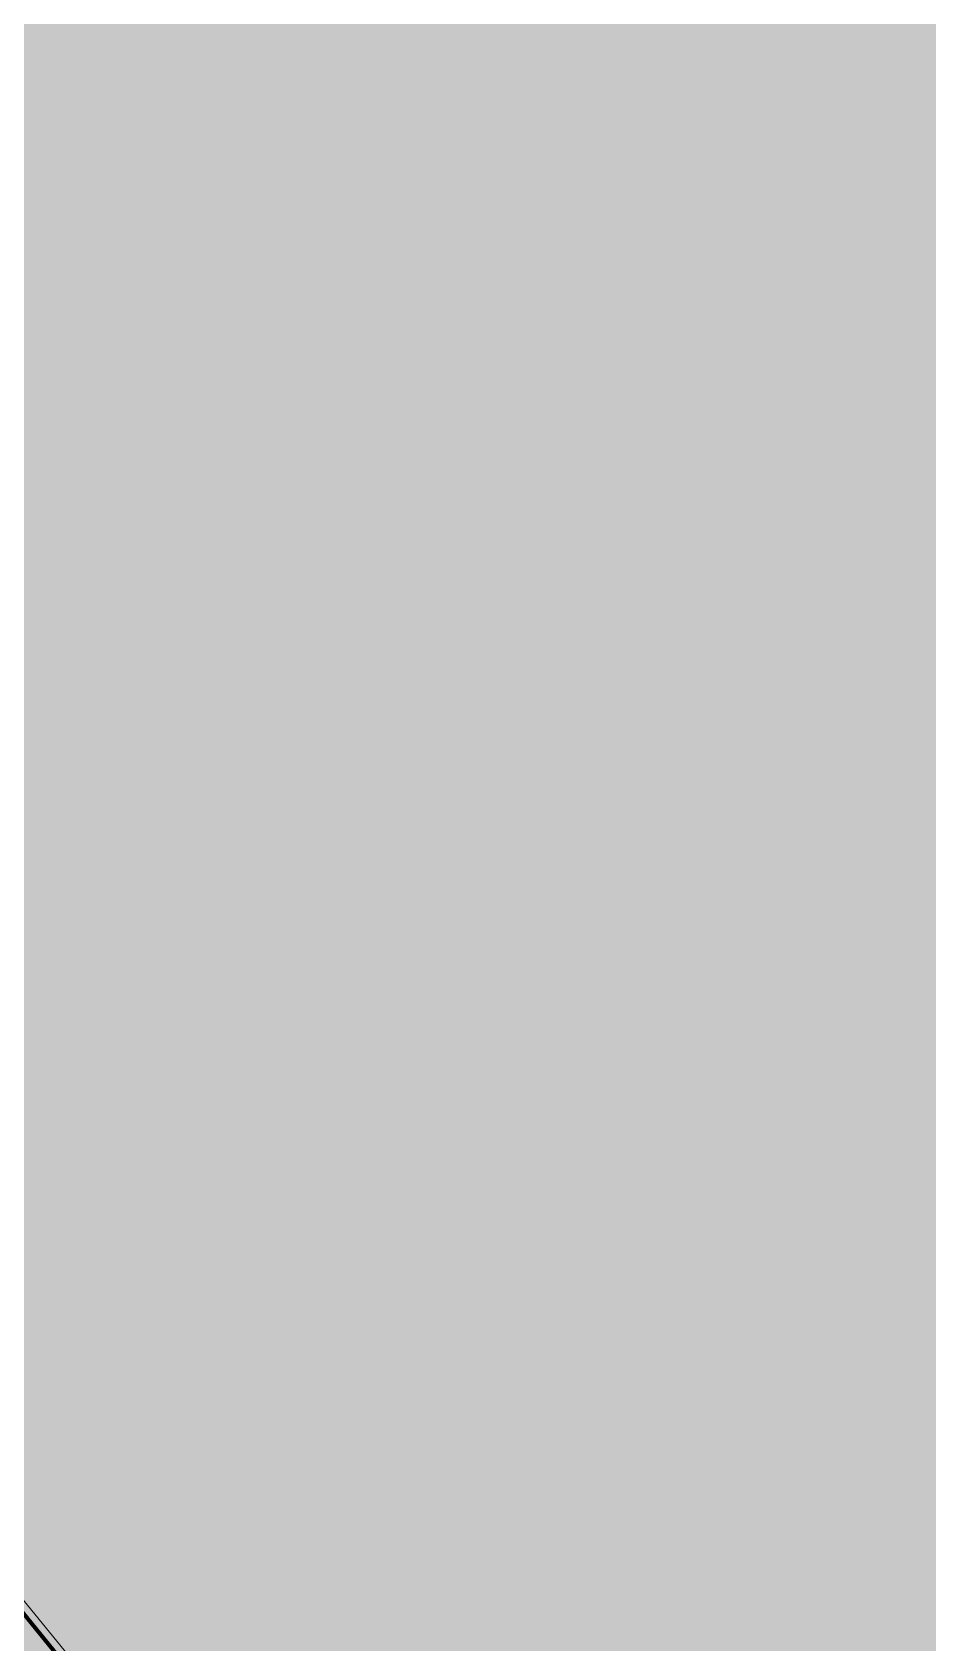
# Model space of a CAD drawing. Header units: metres. Extents: x 478603 to 489313, y 4282657 to 4289463.
# Drawn here: x 479751.9 to 479793.9, y 4286824.4 to 4286900 of the extents above; entities that cross this region are included whole.
import ezdxf

# ---------------------------------------------------------------- set-up
doc = ezdxf.new("R2010")
doc.units = ezdxf.units.M
for name, color, linetype, lineweight in [('ADAKENARI', 18, 'Continuous', 0), ('REVIZE_ONERI_KAM_SNR', 9, 'Continuous', 0), ('SNR_PLANONAMAA', 233, 'Continuous', 0)]:
    doc.layers.add(name, color=color, linetype=linetype, lineweight=lineweight)

msp = doc.modelspace()

# ---------------------------------------------------------------- hatches: boundary and pattern name
at = {"layer": 'REVIZE_ONERI_KAM_SNR'}
msp.add_hatch(color=256, dxfattribs=at).paths.add_polyline_path([(480391.367, 4287736.669), (479958.383, 4287021.549), (479846.658, 4286823.222), (479817.89, 4286807.315), (479678.542, 4286593.142), (479667.017, 4286563.363), (479171.867, 4285664.491), (479060.048, 4285423.503), (478955.18, 4285211.94), (478971.566, 4285181.441), (478973.577, 4285138.063), (478896.826, 4284994.408), (478884.265, 4284953.22), (478871.378, 4284822.15), (478829.635, 4284818.294), (478829.635, 4284859.395), (478806.788, 4284865.484), (478716.868, 4284674.346), (478705.555, 4284645.226), (478602.858, 4284697.153), (478665.092, 4284834.557), (478661.843, 4284859.589), (478721.272, 4284982.029), (478734.091, 4284989.859), (478857.784, 4285241.35), (478838.864, 4285277.85), (478831.672, 4285382.601), (478866.605, 4285387.386), (478882.649, 4285289.089), (479341.441, 4286225.895), (479492.419, 4286515.34), (479668.688, 4286852.714), (479834.72, 4287134.358), (480316.151, 4287820.508), (480353.749, 4287856.55), (480321.391, 4287969.422), (480358.639, 4287985.063), (480384.472, 4287906.347), (480463.863, 4288018.438), (480598.658, 4288207.438), (480775.091, 4288481.279), (480856.22, 4288581.77), (481195.87, 4289025.916), (481277.924, 4288967.093), (481191.325, 4288856.625), (480684.777, 4288177.967), (480420.914, 4287781.108), (480447.152, 4287667.529), (480456.56, 4287584.456), (480422.309, 4287581.553), (480417.605, 4287623.09), (480404.486, 4287679.879)])

# ---------------------------------------------------------------- linework, layer by layer
at = {"layer": 'ADAKENARI', "lineweight": 200}
msp.add_line((479795.085, 4286772.263), (479694.185, 4286895.966), dxfattribs=at)
at = {"layer": 'SNR_PLANONAMAA'}
msp.add_line((479695.072, 4286895.503, 942.48), (479795.971, 4286771.8, 942.48), dxfattribs=at)

doc.saveas('drawing.dxf')
